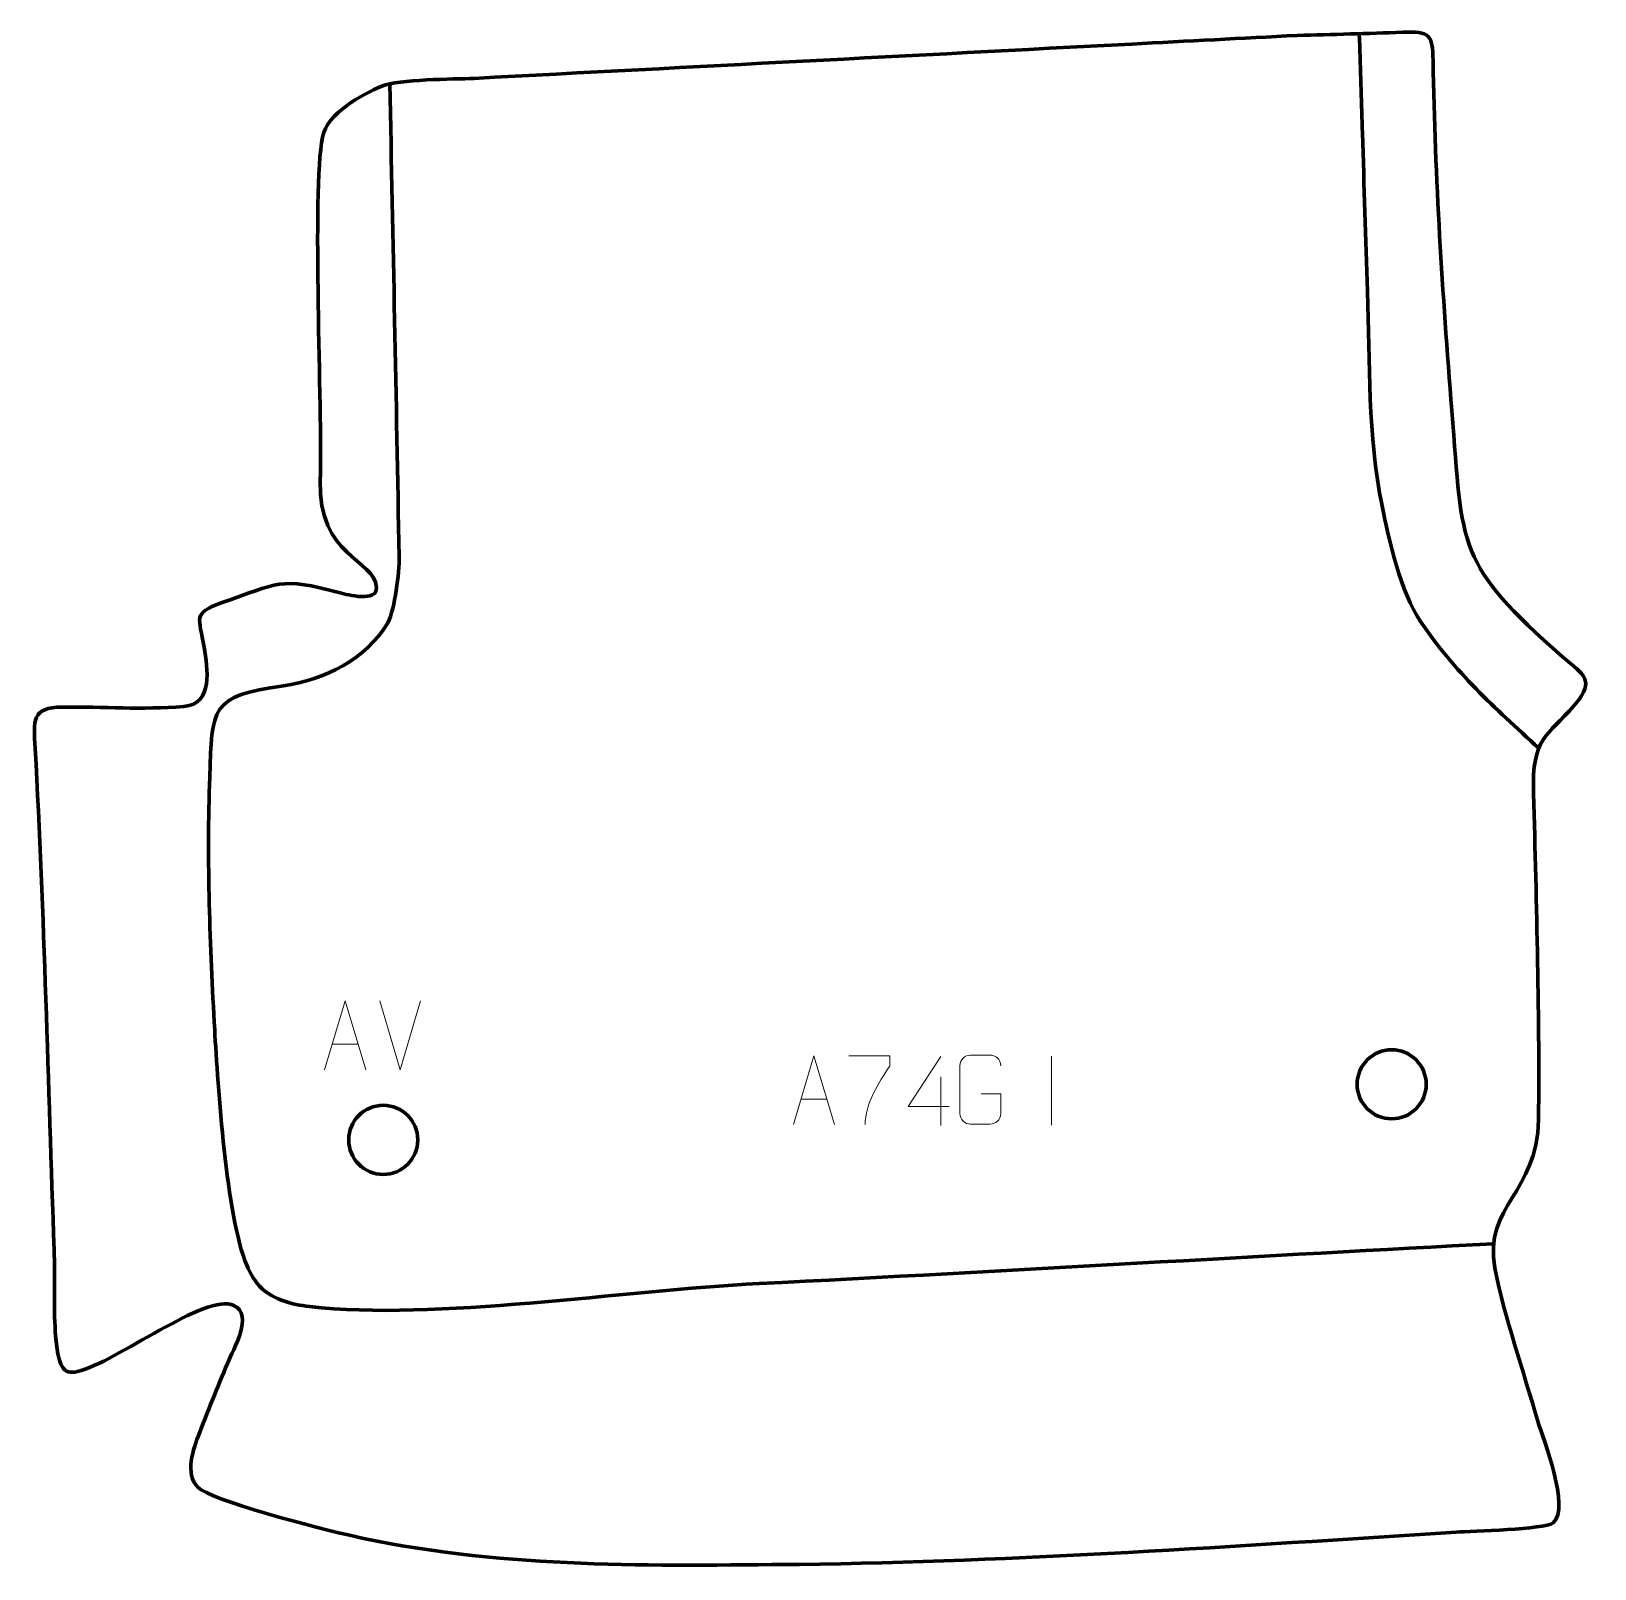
# Model space of a CAD drawing. Header units: millimetres. Extents: x -514 to 52, y 78 to 634.
import ezdxf

# ---------------------------------------------------------------- set-up
doc = ezdxf.new("R2010")
doc.units = ezdxf.units.MM
doc.header["$MEASUREMENT"] = 0
doc.layers.add('layer 2', color=7, linetype='Continuous')
doc.layers.add('layer 3', color=7, linetype='Continuous')

msp = doc.modelspace()

# ---------------------------------------------------------------- linework, layer by layer
at = {"layer": 'layer 2', "color": 142, "lineweight": 200}
for centre in [(-21.1531, 253.0327), (-386.2784, 232.9244)]:
    msp.add_ellipse(centre, major_axis=(0, 12.5), ratio=1, dxfattribs=at)
at = {"layer": 'layer 2', "color": 142, "lineweight": 158}
for points, knots in [([(32.1292, 374.6873), (15.6538, 389.7577), (2.1126, 401.8483), (-10.7432, 420.6143), (-10.7432, 420.6143), (-17.9575, 431.1452), (-22.0507, 449.8649), (-24.6065, 462.3981), (-24.6065, 462.3981), (-29.8206, 487.9665), (-29.0749, 514.1415), (-29.8754, 540.1003), (-29.8754, 540.1003), (-30.4639, 559.1808), (-31.1583, 578.2577), (-31.7511, 597.3382), (-31.7511, 597.3382), (-32.0756, 607.8428), (-32.4002, 618.3475), (-32.7247, 628.8521), (-32.7247, 628.8521), (-32.7247, 628.8521), (-32.8638, 633.3541), (-32.8638, 633.3541)], [0, 0, 0, 0, 0.14285714, 0.14285714, 0.14285714, 0.14285714, 0.28571429, 0.28571429, 0.28571429, 0.28571429, 0.42857143, 0.42857143, 0.42857143, 0.42857143, 0.57142857, 0.57142857, 0.57142857, 0.57142857, 0.71428571, 0.71428571, 0.71428571, 0.71428571, 1, 1, 1, 1]), ([(-383.8895, 615.2264), (-382.7664, 558.175), (-381.5467, 501.11), (-380.5302, 444.0586), (-380.5302, 444.0586), (-380.4252, 438.1623), (-381.9941, 425.3536), (-384.6477, 420.1443), (-384.6477, 420.1443), (-392.5406, 406.8332), (-407.4929, 399.4064), (-422.433, 397.3163), (-422.433, 397.3163), (-449.0739, 393.5893), (-448.2218, 389.3777), (-449.1213, 364.2423), (-449.1213, 364.2423), (-450.2078, 333.8856), (-449.0487, 303.0347), (-447.319, 272.7113), (-447.319, 272.7113), (-446.1772, 252.8505), (-443.1148, 205.2422), (-435.7071, 187.5418), (-435.7071, 187.5418), (-434.2105, 184.0993), (-432.7971, 181.6403), (-430.1096, 179.0037), (-430.1096, 179.0037), (-425.7917, 175.1602), (-419.619, 173.3225), (-412.9542, 172.5669), (-412.9542, 172.5669), (-367.4939, 167.4131), (-299.9671, 178.3799), (-250.212, 180.8857), (-250.212, 180.8857), (-160.7829, 185.3896), (-63.5525, 191.1729), (15.7771, 195.3189)], [0, 0, 0, 0, 0.09090909, 0.09090909, 0.09090909, 0.09090909, 0.18181818, 0.18181818, 0.18181818, 0.18181818, 0.27272727, 0.27272727, 0.27272727, 0.27272727, 0.36363636, 0.36363636, 0.36363636, 0.36363636, 0.45454545, 0.45454545, 0.45454545, 0.45454545, 0.54545455, 0.54545455, 0.54545455, 0.54545455, 0.63636364, 0.63636364, 0.63636364, 0.63636364, 0.72727273, 0.72727273, 0.72727273, 0.72727273, 0.81818182, 0.81818182, 0.81818182, 0.81818182, 1, 1, 1, 1])]:
    msp.add_open_spline(points, degree=3, knots=knots, dxfattribs=at)
at = {"layer": 'layer 3', "color": 242, "lineweight": 158}
msp.add_open_spline([(-55.3735, 632.7463), (-75.3416, 631.704), (-95.3096, 630.6617), (-115.2777, 629.6194), (-115.2777, 629.6194), (-194.6508, 625.4763), (-274.0238, 621.3331), (-353.3969, 617.19), (-353.3969, 617.19), (-361.0195, 616.8357), (-380.6623, 616.9399), (-386.7708, 614.3859), (-386.7708, 614.3859), (-394.3011, 611.0586), (-406.6198, 604.6171), (-408.2883, 595.9266), (-408.2883, 595.9266), (-412.1745, 575.6851), (-408.2528, 496.7359), (-409.0822, 471.7656), (-409.0822, 471.7656), (-410.0121, 443.771), (-389.4064, 443.2832), (-388.7553, 432.917), (-388.7553, 432.917), (-388.4097, 427.4148), (-399.3281, 430.2246), (-401.9349, 430.9443), (-401.9349, 430.9443), (-423.7723, 436.8851), (-424.1879, 434.4871), (-445.006, 427.2852), (-445.006, 427.2852), (-455.3906, 423.5073), (-452.9498, 422.0324), (-451.1592, 411.2291), (-451.1592, 411.2291), (-449.8758, 403.4862), (-447.7661, 390.8116), (-458.4597, 389.8019), (-458.4597, 389.8019), (-473.8737, 388.5657), (-487.3985, 389.7416), (-502.4889, 389.5795), (-502.4889, 389.5795), (-513.7278, 389.4588), (-512.866, 384.769), (-512.302, 374.6239), (-512.302, 374.6239), (-509.0095, 314.3796), (-507.6145, 253.4597), (-505.4391, 193.1017), (-505.4391, 193.1017), (-505.1366, 183.15), (-505.6762, 173.2136), (-505.023, 163.3653), (-505.023, 163.3653), (-504.1625, 150.3917), (-502.0129, 147.844), (-497.0455, 149.025), (-497.0455, 149.025), (-483.1126, 152.3378), (-450.4804, 177.6688), (-440.3626, 173.0153), (-440.3626, 173.0153), (-433.0666, 169.6596), (-440.5283, 157.118), (-442.696, 151.9879), (-442.696, 151.9879), (-446.2448, 143.4479), (-450.0616, 134.1286), (-453.3304, 125.5069), (-453.3304, 125.5069), (-455.4649, 119.8773), (-458.4776, 110.3261), (-452.2052, 106.2749), (-452.2052, 106.2749), (-443.9462, 100.9406), (-404.978, 91.054), (-393.4713, 88.6577), (-393.4713, 88.6577), (-340.7177, 77.6715), (-289.0568, 78.7951), (-235.5659, 79.2443), (-235.5659, 79.2443), (-155.5692, 80.2528), (-77.5223, 85.8903), (2.1773, 90.8951), (2.1773, 90.8951), (8.0686, 91.265), (34.0528, 91.9625), (37.3662, 94.2268), (37.3662, 94.2268), (43.5645, 100.0869), (33.9059, 123.7806), (31.6883, 131.4133), (31.6883, 131.4133), (26.5331, 149.0239), (19.791, 168.7584), (16.1742, 186.5022), (16.1742, 186.5022), (12.1935, 209.5089), (31.5848, 213.2317), (32.0353, 240.3204), (32.0353, 240.3204), (32.4551, 280.0949), (31.1517, 322.1812), (30.1482, 361.998), (30.1482, 361.998), (30.2922, 379.8736), (36.6312, 379.7656), (46.6956, 392.2779), (46.6956, 392.2779), (52.3725, 400.092), (47.0074, 402.2411), (40.7024, 407.8094), (40.7024, 407.8094), (2.3573, 441.6406), (4.5691, 446.6567), (0.6329, 496.9119), (0.6329, 496.9119), (-2.7779, 539.9245), (-5.4558, 580.467), (-6.1706, 623.613), (-6.1706, 623.613), (-6.3167, 633.115), (-7.4259, 634.2323), (-17.0904, 633.8832), (-17.0904, 633.8832), (-29.924, 633.4195), (-42.5332, 633.0429), (-55.3735, 632.7463)], degree=3, knots=[0, 0, 0, 0, 0.02941176, 0.02941176, 0.02941176, 0.02941176, 0.05882353, 0.05882353, 0.05882353, 0.05882353, 0.08823529, 0.08823529, 0.08823529, 0.08823529, 0.11764706, 0.11764706, 0.11764706, 0.11764706, 0.14705882, 0.14705882, 0.14705882, 0.14705882, 0.17647059, 0.17647059, 0.17647059, 0.17647059, 0.20588235, 0.20588235, 0.20588235, 0.20588235, 0.23529412, 0.23529412, 0.23529412, 0.23529412, 0.26470588, 0.26470588, 0.26470588, 0.26470588, 0.29411765, 0.29411765, 0.29411765, 0.29411765, 0.32352941, 0.32352941, 0.32352941, 0.32352941, 0.35294118, 0.35294118, 0.35294118, 0.35294118, 0.38235294, 0.38235294, 0.38235294, 0.38235294, 0.41176471, 0.41176471, 0.41176471, 0.41176471, 0.44117647, 0.44117647, 0.44117647, 0.44117647, 0.47058824, 0.47058824, 0.47058824, 0.47058824, 0.5, 0.5, 0.5, 0.5, 0.52941176, 0.52941176, 0.52941176, 0.52941176, 0.55882353, 0.55882353, 0.55882353, 0.55882353, 0.58823529, 0.58823529, 0.58823529, 0.58823529, 0.61764706, 0.61764706, 0.61764706, 0.61764706, 0.64705882, 0.64705882, 0.64705882, 0.64705882, 0.67647059, 0.67647059, 0.67647059, 0.67647059, 0.70588235, 0.70588235, 0.70588235, 0.70588235, 0.73529412, 0.73529412, 0.73529412, 0.73529412, 0.76470588, 0.76470588, 0.76470588, 0.76470588, 0.79411765, 0.79411765, 0.79411765, 0.79411765, 0.82352941, 0.82352941, 0.82352941, 0.82352941, 0.85294118, 0.85294118, 0.85294118, 0.85294118, 0.88235294, 0.88235294, 0.88235294, 0.88235294, 0.91176471, 0.91176471, 0.91176471, 0.91176471, 0.94117647, 0.94117647, 0.94117647, 0.94117647, 1, 1, 1, 1], dxfattribs=at)
at = {"layer": 'layer 3', "color": 250, "lineweight": 9}
for points, knots in [([(-407.4988, 258.2897), (-407.4988, 258.2897), (-400.1278, 283.2432), (-400.1278, 283.2432), (-400.1278, 283.2432), (-400.1278, 283.2432), (-392.5579, 258.2897), (-392.5579, 258.2897)], [0, 0, 0, 0, 0.33333333, 0.33333333, 0.33333333, 0.33333333, 1, 1, 1, 1]), ([(-237.7778, 238.443), (-237.7778, 238.443), (-230.4068, 263.3965), (-230.4068, 263.3965), (-230.4068, 263.3965), (-230.4068, 263.3965), (-222.8369, 238.443), (-222.8369, 238.443)], [0, 0, 0, 0, 0.33333333, 0.33333333, 0.33333333, 0.33333333, 1, 1, 1, 1]), ([(-217.7153, 263.399), (-217.7153, 263.399), (-202.8992, 263.399), (-202.8992, 263.399), (-202.8992, 263.399), (-202.8995, 262.1494), (-202.8995, 260.8998), (-202.8992, 259.65), (-202.8992, 259.65), (-206.8936, 253.6529), (-211.8088, 245.8193), (-211.8088, 238.4405)], [0, 0, 0, 0, 0.25, 0.25, 0.25, 0.25, 0.5, 0.5, 0.5, 0.5, 1, 1, 1, 1]), ([(-181.4155, 245.0338), (-181.4155, 245.0338), (-196.2372, 245.0338), (-196.2372, 245.0338), (-196.2372, 245.0338), (-196.2372, 245.0338), (-184.3596, 263.1043), (-184.3596, 263.1043)], [0, 0, 0, 0, 0.33333333, 0.33333333, 0.33333333, 0.33333333, 1, 1, 1, 1]), ([(-169.8263, 249.6172), (-169.8263, 249.6172), (-162.6582, 249.6172), (-162.6582, 249.6172), (-162.6582, 249.6172), (-162.6582, 249.6172), (-162.6582, 242.4491), (-162.6582, 242.4491), (-162.6582, 242.4491), (-162.7979, 240.1257), (-164.4751, 238.6461), (-166.6229, 238.6353), (-166.6229, 238.6353), (-168.9547, 238.6357), (-171.2867, 238.6357), (-173.6182, 238.6353), (-173.6182, 238.6353), (-175.5431, 238.5299), (-177.5153, 240.4144), (-177.5041, 242.4317), (-177.5041, 242.4317), (-177.5037, 248.2018), (-177.5037, 253.9715), (-177.5041, 259.7408), (-177.5041, 259.7408), (-177.4999, 261.8789), (-175.7531, 263.5981), (-173.6008, 263.5847), (-173.6008, 263.5847), (-171.2751, 263.5847), (-168.949, 263.5847), (-166.6229, 263.5847), (-166.6229, 263.5847), (-164.6762, 263.6201), (-162.6848, 262.1286), (-162.6582, 259.6909)], [0, 0, 0, 0, 0.1, 0.1, 0.1, 0.1, 0.2, 0.2, 0.2, 0.2, 0.3, 0.3, 0.3, 0.3, 0.4, 0.4, 0.4, 0.4, 0.5, 0.5, 0.5, 0.5, 0.6, 0.6, 0.6, 0.6, 0.7, 0.7, 0.7, 0.7, 0.8, 0.8, 0.8, 0.8, 1, 1, 1, 1])]:
    msp.add_open_spline(points, degree=3, knots=knots, dxfattribs=at)
for points in [[(-380.1393, 258.2824), (-380.1393, 258.2824), (-387.4611, 283.236), (-387.4611, 283.236)], [(-372.8174, 283.236), (-372.8174, 283.236), (-380.1392, 258.2824), (-380.1392, 258.2824)], [(-404.7762, 267.5391), (-404.7762, 267.5391), (-395.2805, 267.5391), (-395.2805, 267.5391)], [(-144.336, 263.1886), (-144.336, 263.1886), (-144.336, 238.2145), (-144.336, 238.2145)], [(-184.3596, 255.7949), (-184.3596, 255.7949), (-184.3596, 238.1302), (-184.3596, 238.1302)], [(-235.0552, 247.6924), (-235.0552, 247.6924), (-225.5595, 247.6924), (-225.5595, 247.6924)]]:
    msp.add_open_spline(points, degree=3, dxfattribs=at)

doc.saveas('drawing.dxf')
